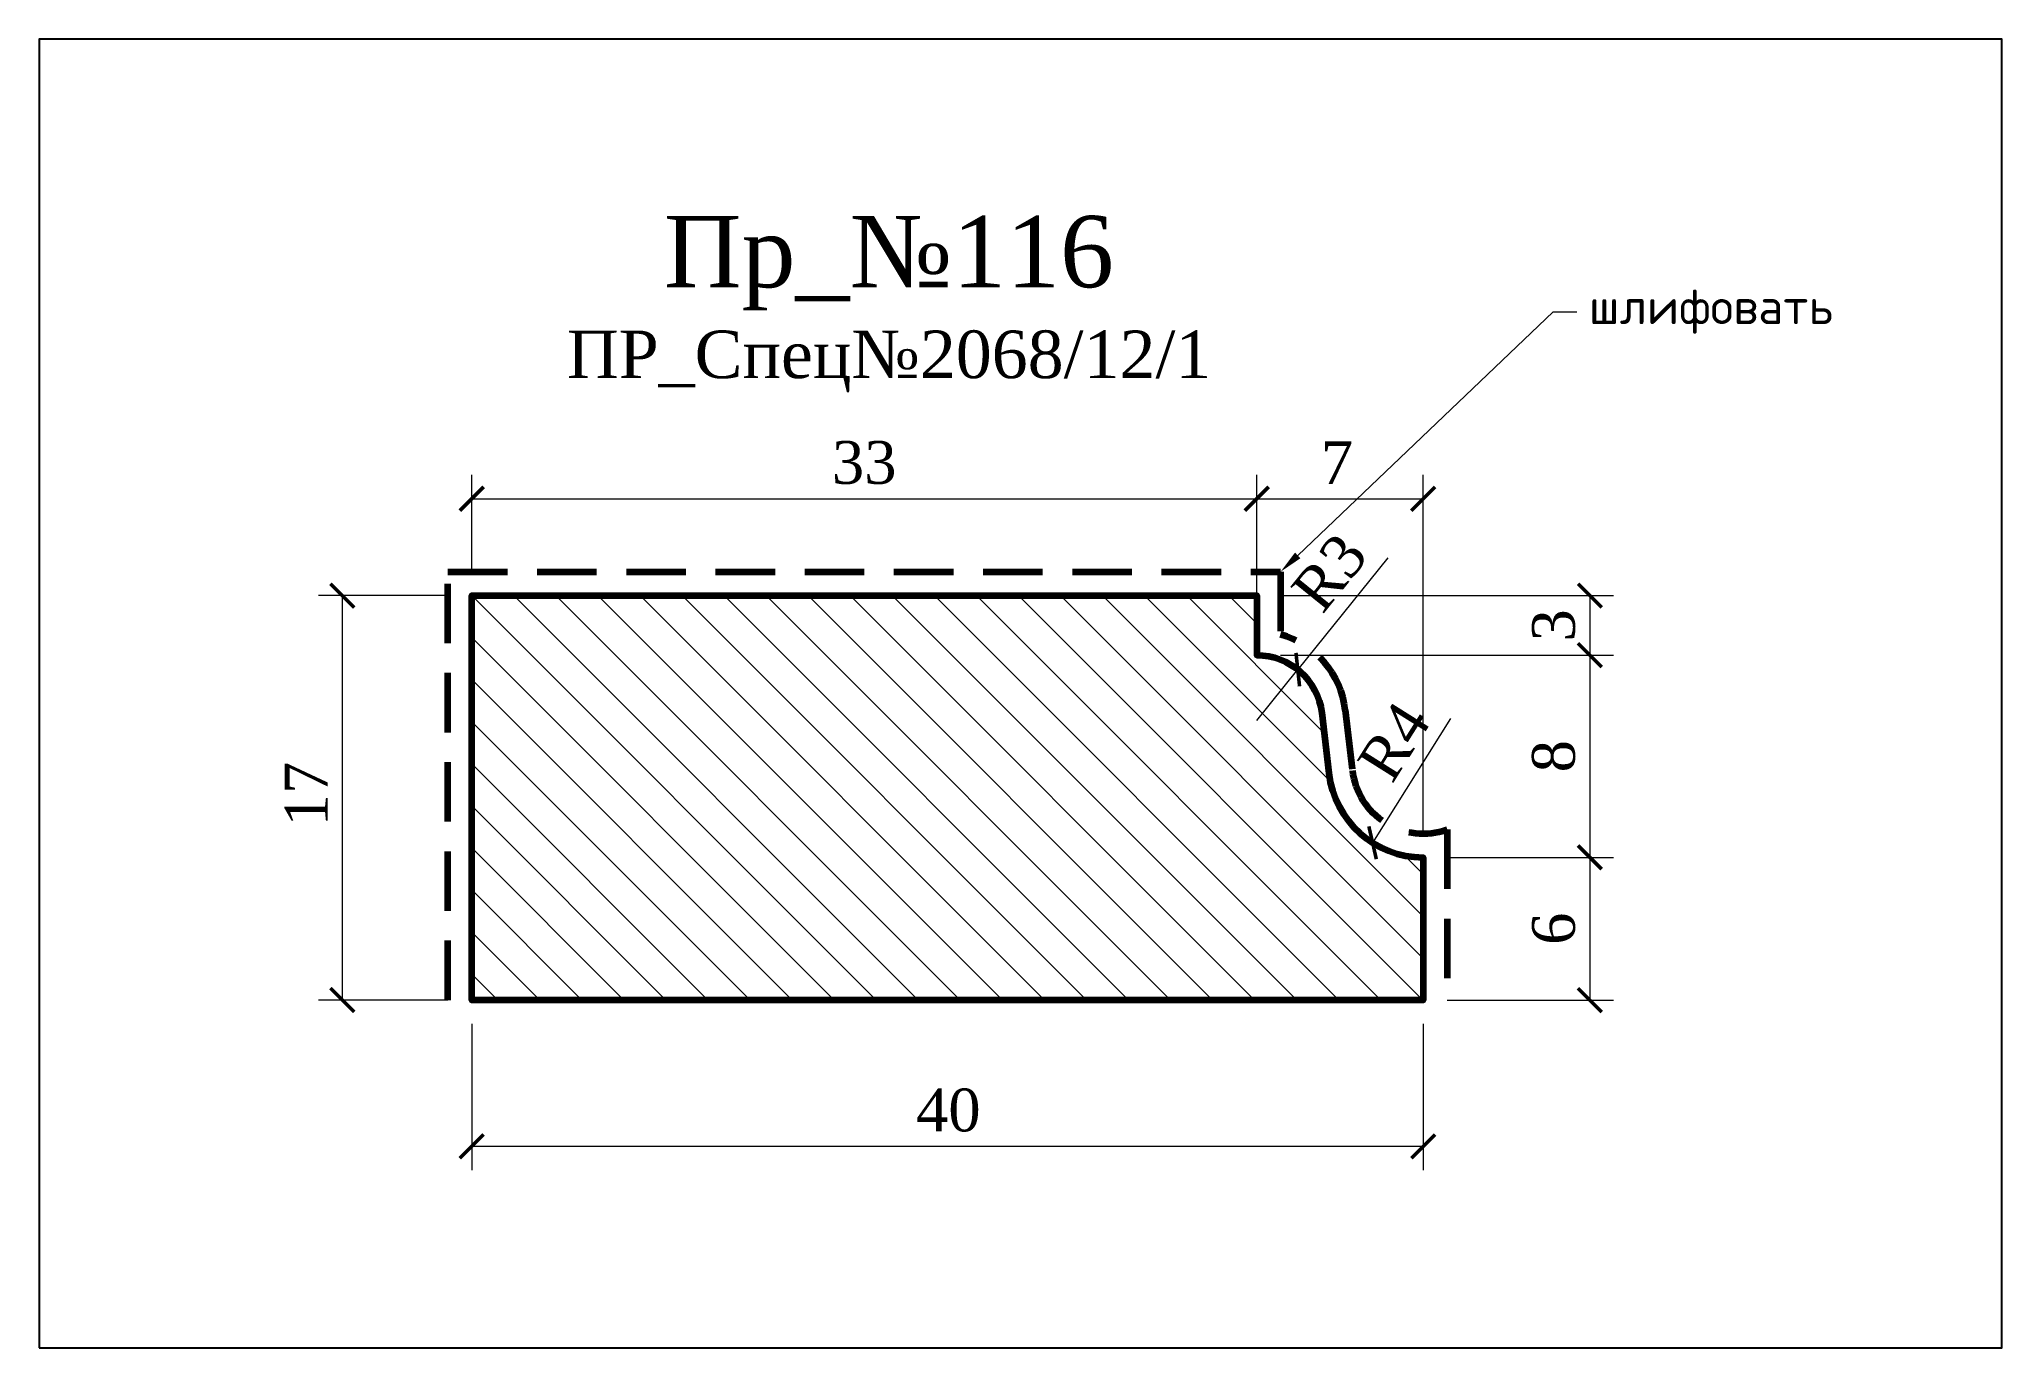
# Model space of a CAD drawing. Header units: millimetres. Extents: x 303227.7 to 303310.2, y -90864 to -90809.
import ezdxf
from ezdxf import colors
from ezdxf.entities.mleader import LeaderData, LeaderLine
from ezdxf.math import Vec2, Vec3

# ---------------------------------------------------------------- set-up
doc = ezdxf.new("R2010")
doc.units = ezdxf.units.MM
doc.header["$MEASUREMENT"] = 0
doc.linetypes.add('HIDDEN', pattern=[0.375, 0.25, -0.125])
doc.layers.add('Outside panel', color=7, linetype='Continuous', lineweight=18, true_color=0x7f5e57)
doc.layers.add('линия 50', color=1, linetype='Continuous', lineweight=211)
doc.layers.add('служебный слой РАЗМЕРЫ', color=7, linetype='Continuous', lineweight=9)
doc.layers.add('размеры в модели', color=7, linetype='Continuous')
doc.styles.add('ELECT', font='times.ttf')
doc.styles.get("Standard").update_dxf_attribs({"font": 'times.ttf'})
doc.styles.add('ЕСКД профили текст', font='isocpeur.ttf')
doc.dimstyles.new('M_1', dxfattribs={"dimtxt": 1.8, "dimasz": 1, "dimexe": 1, "dimexo": 1, "dimgap": 0.6, "dimtad": 1, "dimdec": 0, "dimdsep": 46, "dimtxsty": 'Standard', "dimblk": 'ARCHTICK', "dimcen": -5, "dimclrd": 7, "dimclre": 7, "dimclrt": 7, "dimadec": 0, "dimazin": 0, "dimtfac": 1, "dimtdec": 0, "dimtmove": 0, "dimatfit": 3, "dimfxl": 1, "dimtolj": 1, "dimtzin": 0, "dimlwd": 5, "dimlwe": 5, "dimarcsym": 0})

# ---------------------------------------------------------------- blocks, each defined once
blk = doc.blocks.new('_ArchTick')
at = {"color": 0, "linetype": 'ByBlock', "const_width": 0.15}
blk.add_lwpolyline([(-0.5, -0.5), (0.5, 0.5)], dxfattribs=at)
blk = doc.blocks.new('*D10')
at = {"layer": 'Defpoints', "color": 0, "ltscale": 1000, "transparency": 16777216}
for p in [(303285.858, -90839.368), (303283.729, -90842.755)]:
    blk.add_point(p, dxfattribs=at)
at = {"layer": 'размеры в модели', "color": 7, "lineweight": 5, "ltscale": 1000, "transparency": 16777216}
blk.add_line((303287.009, -90837.536), (303283.729, -90842.755), dxfattribs=at)
at = {"layer": 'размеры в модели', "color": 7, "lineweight": 5, "ltscale": 1000, "transparency": 16777216, "rotation": 237.8492706068974}
blk.add_blockref('_ArchTick', (303283.729, -90842.755), dxfattribs=at)
at = {"layer": 'размеры в модели', "color": 7, "ltscale": 1000, "transparency": 16777216, "insert": (303284.631, -90838.5), "char_height": 1.8, "attachment_point": 5, "rotation": 57.84927}
blk.add_mtext('\\A1;R4', dxfattribs=at)
blk = doc.blocks.new('*D9')
at = {"layer": 'Defpoints', "color": 0, "ltscale": 1000, "transparency": 16777216}
for p in [(303280.584, -90835.477), (303278.858, -90837.618)]:
    blk.add_point(p, dxfattribs=at)
at = {"layer": 'размеры в модели', "color": 7, "lineweight": 5, "ltscale": 1000, "transparency": 16777216}
for p in [(303284.371, -90830.778), (303278.858, -90837.618)]:
    blk.add_line(p, (303280.584, -90835.477), dxfattribs=at)
at = {"layer": 'размеры в модели', "color": 7, "lineweight": 5, "ltscale": 1000, "transparency": 16777216, "rotation": 231.1310269998519}
blk.add_blockref('_ArchTick', (303280.584, -90835.477), dxfattribs=at)
at = {"layer": 'размеры в модели', "color": 7, "ltscale": 1000, "transparency": 16777216, "insert": (303281.925, -90831.398), "char_height": 1.8, "attachment_point": 5, "rotation": 51.13103}
blk.add_mtext('\\A1;R3', dxfattribs=at)
blk = doc.blocks.new('*D8')
at = {"layer": 'Defpoints', "color": 0, "ltscale": 1000, "transparency": 16777216}
for p in [(303285.858, -90843.368), (303285.858, -90849.368), (303292.862, -90849.368)]:
    blk.add_point(p, dxfattribs=at)
at = {"layer": 'размеры в модели', "color": 7, "lineweight": 5, "ltscale": 1000, "transparency": 16777216}
for p, q in [((303286.858, -90843.368), (303293.862, -90843.368)), ((303292.862, -90843.368), (303292.862, -90849.368)), ((303286.858, -90849.368), (303293.862, -90849.368))]:
    blk.add_line(p, q, dxfattribs=at)
for p, rotation in [((303292.862, -90843.368), 90), ((303292.862, -90849.368), 270)]:
    blk.add_blockref('_ArchTick', p, dxfattribs=dict(at, rotation=rotation))
at = {"layer": 'размеры в модели', "color": 7, "ltscale": 1000, "transparency": 16777216, "insert": (303291.346, -90846.368), "char_height": 1.8, "attachment_point": 5, "rotation": 90}
blk.add_mtext('\\A1;6', dxfattribs=at)
blk = doc.blocks.new('*D7')
at = {"layer": 'Defpoints', "color": 0, "ltscale": 1000, "transparency": 16777216}
for p in [(303278.858, -90834.868), (303285.858, -90843.368), (303292.862, -90843.368)]:
    blk.add_point(p, dxfattribs=at)
at = {"layer": 'размеры в модели', "color": 7, "lineweight": 5, "ltscale": 1000, "transparency": 16777216}
for p, q in [((303279.858, -90834.868), (303293.862, -90834.868)), ((303292.862, -90834.868), (303292.862, -90843.368)), ((303286.858, -90843.368), (303293.862, -90843.368))]:
    blk.add_line(p, q, dxfattribs=at)
for p, rotation in [((303292.862, -90834.868), 90), ((303292.862, -90843.368), 270)]:
    blk.add_blockref('_ArchTick', p, dxfattribs=dict(at, rotation=rotation))
at = {"layer": 'размеры в модели', "color": 7, "ltscale": 1000, "transparency": 16777216, "insert": (303291.346, -90839.118), "char_height": 1.8, "attachment_point": 5, "rotation": 90}
blk.add_mtext('\\A1;8', dxfattribs=at)
blk = doc.blocks.new('*D6')
at = {"layer": 'Defpoints', "color": 0, "ltscale": 1000, "transparency": 16777216}
for p in [(303278.858, -90832.368), (303278.858, -90834.868), (303292.862, -90834.868)]:
    blk.add_point(p, dxfattribs=at)
at = {"layer": 'размеры в модели', "color": 7, "lineweight": 5, "ltscale": 1000, "transparency": 16777216}
for p, q in [((303279.858, -90832.368), (303293.862, -90832.368)), ((303292.862, -90832.368), (303292.862, -90834.868)), ((303279.858, -90834.868), (303293.862, -90834.868))]:
    blk.add_line(p, q, dxfattribs=at)
for p, rotation in [((303292.862, -90832.368), 90), ((303292.862, -90834.868), 270)]:
    blk.add_blockref('_ArchTick', p, dxfattribs=dict(at, rotation=rotation))
at = {"layer": 'размеры в модели', "color": 7, "ltscale": 1000, "transparency": 16777216, "insert": (303291.346, -90833.618), "char_height": 1.8, "attachment_point": 5, "rotation": 90}
blk.add_mtext('\\A1;3', dxfattribs=at)
blk = doc.blocks.new('*D5')
at = {"layer": 'Defpoints', "color": 0, "ltscale": 1000, "transparency": 16777216}
for p in [(303285.858, -90828.297), (303278.858, -90834.868), (303285.858, -90843.368)]:
    blk.add_point(p, dxfattribs=at)
at = {"layer": 'размеры в модели', "color": 7, "lineweight": 5, "ltscale": 1000, "transparency": 16777216}
for p, q in [((303278.858, -90833.868), (303278.858, -90827.297)), ((303285.858, -90842.368), (303285.858, -90827.297)), ((303278.858, -90828.297), (303285.858, -90828.297))]:
    blk.add_line(p, q, dxfattribs=at)
at = {"layer": 'размеры в модели', "color": 7, "lineweight": 5, "ltscale": 1000, "transparency": 16777216, "rotation": 180}
blk.add_blockref('_ArchTick', (303278.858, -90828.297), dxfattribs=at)
at = {"layer": 'размеры в модели', "color": 7, "lineweight": 5, "ltscale": 1000, "transparency": 16777216}
blk.add_blockref('_ArchTick', (303285.858, -90828.297), dxfattribs=at)
at = {"layer": 'размеры в модели', "color": 7, "ltscale": 1000, "transparency": 16777216, "insert": (303282.235, -90826.779), "char_height": 1.8, "attachment_point": 5}
blk.add_mtext('\\A1;7', dxfattribs=at)
blk = doc.blocks.new('*D4')
at = {"layer": 'Defpoints', "color": 0, "ltscale": 1000, "transparency": 16777216}
for p in [(303278.858, -90828.297), (303245.858, -90832.368), (303278.858, -90832.368)]:
    blk.add_point(p, dxfattribs=at)
at = {"layer": 'размеры в модели', "color": 7, "lineweight": 5, "ltscale": 1000, "transparency": 16777216}
for p, q in [((303245.858, -90831.368), (303245.858, -90827.297)), ((303278.858, -90831.368), (303278.858, -90827.297)), ((303245.858, -90828.297), (303278.858, -90828.297))]:
    blk.add_line(p, q, dxfattribs=at)
at = {"layer": 'размеры в модели', "color": 7, "lineweight": 5, "ltscale": 1000, "transparency": 16777216, "rotation": 180}
blk.add_blockref('_ArchTick', (303245.858, -90828.297), dxfattribs=at)
at = {"layer": 'размеры в модели', "color": 7, "lineweight": 5, "ltscale": 1000, "transparency": 16777216}
blk.add_blockref('_ArchTick', (303278.858, -90828.297), dxfattribs=at)
at = {"layer": 'размеры в модели', "color": 7, "ltscale": 1000, "transparency": 16777216, "insert": (303262.358, -90826.781), "char_height": 1.8, "attachment_point": 5}
blk.add_mtext('\\A1;33', dxfattribs=at)
blk = doc.blocks.new('*D3')
at = {"layer": 'Defpoints', "color": 0, "ltscale": 1000, "transparency": 16777216}
for p in [(303245.858, -90832.368), (303240.418, -90849.368), (303245.858, -90849.368)]:
    blk.add_point(p, dxfattribs=at)
at = {"layer": 'размеры в модели', "color": 7, "lineweight": 5, "ltscale": 1000, "transparency": 16777216}
for p, q in [((303244.858, -90832.368), (303239.418, -90832.368)), ((303240.418, -90832.368), (303240.418, -90849.368)), ((303244.858, -90849.368), (303239.418, -90849.368))]:
    blk.add_line(p, q, dxfattribs=at)
for p, rotation in [((303240.418, -90832.368), 90), ((303240.418, -90849.368), 270)]:
    blk.add_blockref('_ArchTick', p, dxfattribs=dict(at, rotation=rotation))
at = {"layer": 'размеры в модели', "color": 7, "ltscale": 1000, "transparency": 16777216, "insert": (303238.9, -90840.707), "char_height": 1.8, "attachment_point": 5, "rotation": 90}
blk.add_mtext('\\A1;17', dxfattribs=at)
blk = doc.blocks.new('*D2')
at = {"layer": 'Defpoints', "color": 0, "ltscale": 1000, "transparency": 16777216}
for p in [(303245.858, -90849.368), (303285.858, -90849.368), (303245.858, -90855.518)]:
    blk.add_point(p, dxfattribs=at)
at = {"layer": 'размеры в модели', "color": 7, "lineweight": 5, "ltscale": 1000, "transparency": 16777216}
for p, q in [((303245.858, -90850.368), (303245.858, -90856.518)), ((303285.858, -90850.368), (303285.858, -90856.518)), ((303285.858, -90855.518), (303245.858, -90855.518))]:
    blk.add_line(p, q, dxfattribs=at)
at = {"layer": 'размеры в модели', "color": 7, "lineweight": 5, "ltscale": 1000, "transparency": 16777216, "rotation": 180}
blk.add_blockref('_ArchTick', (303245.858, -90855.518), dxfattribs=at)
at = {"layer": 'размеры в модели', "color": 7, "lineweight": 5, "ltscale": 1000, "transparency": 16777216}
blk.add_blockref('_ArchTick', (303285.858, -90855.518), dxfattribs=at)
at = {"layer": 'размеры в модели', "color": 7, "ltscale": 1000, "transparency": 16777216, "insert": (303265.894, -90854.002), "char_height": 1.8, "attachment_point": 5}
blk.add_mtext('\\A1;40', dxfattribs=at)

msp = doc.modelspace()

# ---------------------------------------------------------------- hatches: boundary and pattern name
at = {"layer": 'Outside panel', "ltscale": 1000}
h = msp.add_hatch(dxfattribs=at)
h.set_pattern_fill('ANSI31', color=256, scale=10, angle=90)
h.set_pattern_definition([(135, (-6926.1676, 5157.0157), (-0.8838834765, -0.8838834765), [])])
h.paths.add_polyline_path([(303285.858, -90843.368), (303285.858, -90849.368), (303245.858, -90849.368), (303245.858, -90832.368), (303278.858, -90832.368), (303278.858, -90834.868, -0.380591), (303281.589, -90837.299), (303281.885, -90839.832, 0.380589)])

# ---------------------------------------------------------------- linework, layer by layer
at = {"color": 6, "ltscale": 1000}
msp.add_lwpolyline([(303227.678, -90863.981), (303310.178, -90863.981), (303310.178, -90808.981), (303227.678, -90808.981)], close=True, dxfattribs=at)
at = {"layer": 'линия 50', "color": 1, "linetype": 'HIDDEN', "ltscale": 10, "true_color": 0xff0909}
msp.add_lwpolyline([(303244.858, -90849.368), (303244.858, -90831.368), (303279.858, -90831.368), (303279.858, -90834.004, -0.305154), (303282.583, -90837.183), (303282.878, -90839.716, 0.481356), (303286.858, -90842.196), (303286.858, -90849.368)], format="xyb", dxfattribs=at)
at = {"layer": 'линия 50', "color": 7}
msp.add_lwpolyline([(303281.885, -90839.832, 0.380589), (303285.858, -90843.368), (303285.858, -90849.368), (303245.858, -90849.368), (303245.858, -90832.368), (303278.858, -90832.368), (303278.858, -90834.868, -0.380591), (303281.589, -90837.299)], format="xyb", close=True, dxfattribs=at)

# ---------------------------------------------------------------- texts
at = {"color": 5, "ltscale": 1000, "style": 'ELECT'}
msp.add_text('Пр_№116', height=3, dxfattribs=at).set_placement((303253.932, -90819.404))
at = {"color": 7, "ltscale": 1000, "style": 'ELECT'}
msp.add_text('ПР_Спец№2068/12/1 ', height=2, dxfattribs=at).set_placement((303249.856, -90823.225))

# ---------------------------------------------------------------- dimensions: what is measured, and where the dimension line sits
at = {"layer": 'размеры в модели', "color": 0, "ltscale": 1000}
for base, p1, p2, picture, middle in [((303278.858, -90828.297), (303245.858, -90832.368), (303278.858, -90832.368), '*D4', (303262.358, -90828.297)), ((303285.858, -90828.297), (303278.858, -90834.868), (303285.858, -90843.368), '*D5', (303282.235, -90828.297))]:
    dim = msp.add_linear_dim(base=base, p1=p1, p2=p2, dimstyle='M_1', override={"dimtxt": 1.8}, dxfattribs=at)
    dim.commit()
    dim.dimension.update_dxf_attribs({"geometry": picture, "text_midpoint": middle, "dimtype": 128})
dim = msp.add_radius_dim(center=(303278.858, -90837.618), mpoint=(303280.584, -90835.477), dimstyle='M_1', override={"dimtxt": 1.8}, dxfattribs=at)
dim.commit()
dim.dimension.update_dxf_attribs({"geometry": '*D9', "text_midpoint": (303281.925, -90831.398)})
for base, p1, p2, angle, picture, middle in [((303240.418, -90849.368), (303245.858, -90832.368), (303245.858, -90849.368), 90, '*D3', (303240.418, -90840.707)), ((303292.861865, -90834.867966), (303278.857741, -90832.367965), (303278.857741, -90834.867966), 90, '*D6', (303292.861865, -90833.617966)), ((303245.858, -90855.518), (303285.858, -90849.368), (303245.858, -90849.368), 180, '*D2', (303265.894, -90855.518))]:
    dim = msp.add_linear_dim(base=base, p1=p1, p2=p2, angle=angle, dimstyle='M_1', override={"dimtxt": 1.8}, dxfattribs=at)
    dim.commit()
    dim.dimension.update_dxf_attribs({"geometry": picture, "text_midpoint": middle, "dimtype": 128})
for base, p1, p2, picture, middle in [((303292.86187, -90843.36796), (303278.85774, -90834.86797), (303285.85783, -90843.36796), '*D7', (303291.34629, -90839.11797)), ((303292.862, -90849.368), (303285.858, -90843.368), (303285.858, -90849.368), '*D8', (303291.346, -90846.368))]:
    dim = msp.add_linear_dim(base=base, p1=p1, p2=p2, angle=90, dimstyle='M_1', override={"dimtxt": 1.8}, dxfattribs=at)
    dim.commit()
    dim.dimension.update_dxf_attribs({"geometry": picture, "text_midpoint": middle})
dim = msp.add_radius_dim(center=(303285.858, -90839.368), mpoint=(303283.729, -90842.755), dimstyle='M_1', override={"dimtxt": 1.8}, dxfattribs=at)
dim.commit()
dim.dimension.update_dxf_attribs({"geometry": '*D10', "text_midpoint": (303285.901, -90839.298), "dimtype": 132})

# ---------------------------------------------------------------- leaders
at = {"layer": 'служебный слой РАЗМЕРЫ'}
ml = msp.add_multileader_mtext('Standard', dxfattribs=at)
ml.set_content('\\A1;шлифовать', color=256, style='ЕСКД профили текст')
ml.set_leader_properties(color=256, linetype='ByLayer', lineweight=-1)
ml.build(insert=Vec2(0, 0))
ml.multileader.update_dxf_attribs({"dogleg_length": 1, "arrow_head_size": 1})
ctx = ml.context
ctx.base_point, ctx.char_height, ctx.arrow_head_size, ctx.landing_gap_size, ctx.plane_origin = Vec3(303292.321, -90820.432), 1.5, 1, 0.5, Vec3(303305.797, -90794.264)
notes = []
notes.append((ctx, [(1, (1, 1, 0), (303291.321, -90820.432), (1, 0), 1, [(0, [(303279.858, -90831.368)], 0, [])])]))
ctx.mtext.insert, ctx.mtext.flow_direction = Vec3(303292.821, -90819.457), 5
for ctx, leaders in notes:
    for number, flags, end, landing, length, lines in leaders:
        leader = LeaderData()
        leader.index, (leader.has_last_leader_line, leader.has_dogleg_vector, leader.attachment_direction) = number, flags
        leader.last_leader_point, leader.dogleg_vector, leader.dogleg_length = Vec3(end), Vec3(landing), length
        for number, points, colour, breaks in lines:
            line = LeaderLine()
            line.index, line.vertices, line.color, line.breaks = number, Vec3.list(points), colors.encode_raw_color(colour), breaks
            leader.lines.append(line)
        ctx.leaders.append(leader)

doc.saveas('drawing.dxf')
